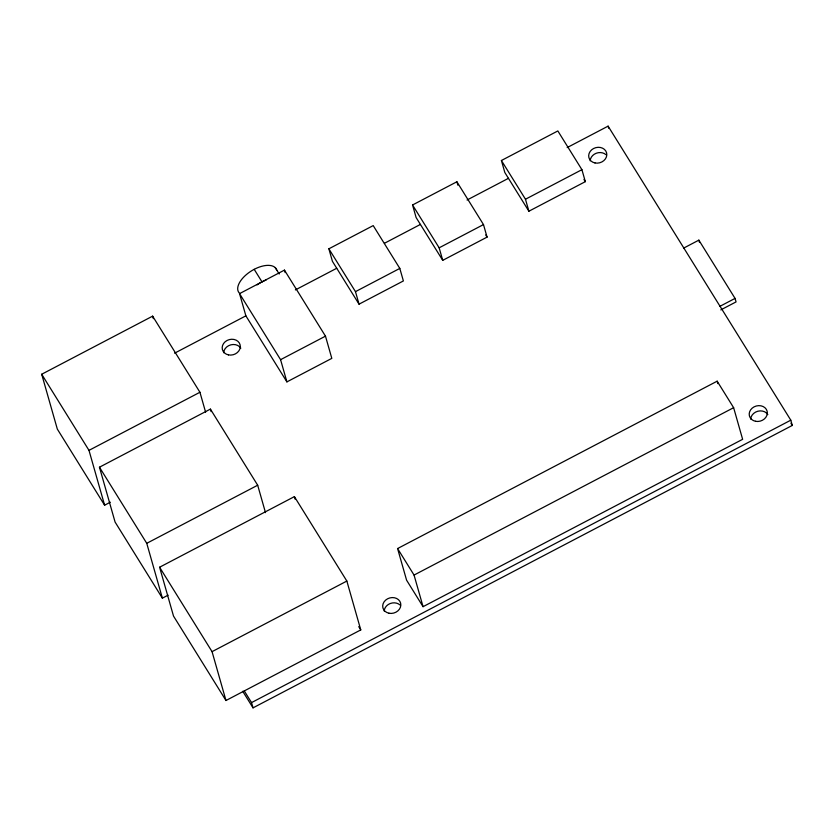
<?xml version="1.0" encoding="UTF-8"?>
<svg xmlns="http://www.w3.org/2000/svg" width="834" height="834" viewBox="0 0 834 834"><rect width="100%" height="100%" fill="white"/><g stroke="black" fill="none" stroke-linecap="round" stroke-linejoin="round"><path stroke-width="1.25" d="M110.338 502.204L104.615 505.206L57.327 429.093L41.7 374.247L152.632 316.149L199.931 392.261L205.612 412.204M239.546 293.631L284.446 270.112L325.479 336.154L331.807 358.37L286.906 381.889L245.874 315.846L239.546 293.631L280.578 359.673L286.906 381.889M328.867 248.813L373.205 225.597L399.809 268.412L403.385 280.943L359.037 304.17L332.432 261.355L328.867 248.813L355.472 291.639L359.037 304.17M412.549 204.987L456.886 181.77L483.491 224.586L487.066 237.117L442.729 260.344L416.114 217.528L412.549 204.987L439.153 247.813L442.729 260.344M501.411 160.503L557.842 130.948L581.913 169.677L585.322 181.656L528.892 211.221L504.82 172.492L501.411 160.503L525.472 199.232L528.892 211.221M174.587 353.178L245.874 315.846M295.372 289.919L336.728 268.267M384.443 243.278L420.409 224.44M467.05 200.014L508.448 178.33M567.162 147.587L608.101 126.142L790.799 420.18L792.3 425.434L253.025 707.857L242.725 691.282M525.472 199.232L581.913 169.677M355.472 291.639L399.809 268.412M439.153 247.813L483.491 224.586M104.615 505.206L88.988 450.36L199.931 392.261M280.578 359.673L325.479 336.154M168.093 595.163L162.369 598.155L115.082 522.053L99.455 467.207L210.397 409.108L257.685 485.221L265.493 512.639M683.588 248.146L698.861 240.14L735.056 298.405L736.057 301.908L720.784 309.904M162.369 598.155L146.753 543.32L257.685 485.221M159.596 567.224L294.392 496.626L346.85 581.058L360.768 629.91L225.972 700.508L173.514 616.076L159.596 567.224L212.055 651.656L225.972 700.508M719.784 306.401L735.056 298.405M397.578 548.553L717.157 381.18L733.628 407.69L742.635 439.309L423.057 606.683L406.585 580.172L397.578 548.553L414.05 575.064L423.057 606.683M212.055 651.656L346.85 581.058M414.05 575.064L733.628 407.69M253.025 707.857L251.534 702.603L790.799 420.18M790.934 423.234L792.3 425.434M583.956 179.466L585.322 181.656M485.711 234.948L487.066 237.117M275.303 267.724L279.213 274M254.193 269.319L261.991 281.871M358.724 626.626L360.768 629.91M244.279 690.927L251.534 702.603M41.7 374.247L88.988 450.36M99.455 467.207L146.753 543.32M698.861 240.14L699.528 242.475M717.157 381.18L717.855 383.619M608.101 126.142L608.695 128.248M456.886 181.77L457.866 185.179M284.446 270.112L285.155 272.582M294.392 496.626L295.1 499.139M210.397 409.108L211.106 411.6M152.632 316.149L153.341 318.64M257.07 284.884A22.101 11.217 -31.9 0 1 266.109 280.005M239.41 293.13A22.101 11.217 -31.9 0 1 251.691 270.748A22.101 11.217 -31.9 0 1 276.794 270.258M590.18 160.785A9.174 7.819 -15.9 0 1 596.164 153.279A9.174 7.819 -15.9 0 1 605.953 154.665M384.193 611.051A9.174 7.819 -15.9 0 1 390.176 603.545A9.174 7.819 -15.9 0 1 399.966 604.942M223.679 352.719A9.174 7.819 -15.9 0 1 230.799 344.849A9.174 7.819 -15.9 0 1 240.807 348.205M750.694 419.106A9.174 7.819 -15.9 0 1 757.825 411.235A9.174 7.819 -15.9 0 1 767.822 414.592M594.996 162.953A9.174 7.819 -15.9 0 0 606.61 152.883A9.174 7.819 -15.9 0 0 591.629 149.839A9.174 7.819 -15.9 0 0 594.996 162.953M389.009 613.23A9.174 7.819 -15.9 0 0 400.633 603.159A9.174 7.819 -15.9 0 0 385.652 600.105A9.174 7.819 -15.9 0 0 389.009 613.23M228.495 354.898A9.174 7.819 -15.9 0 0 240.109 344.828A9.174 7.819 -15.9 0 0 225.128 341.784A9.174 7.819 -15.9 0 0 228.495 354.898M755.51 421.285A9.174 7.819 -15.9 0 0 767.134 411.214A9.174 7.819 -15.9 0 0 752.153 408.17A9.174 7.819 -15.9 0 0 755.51 421.285"/></g></svg>
